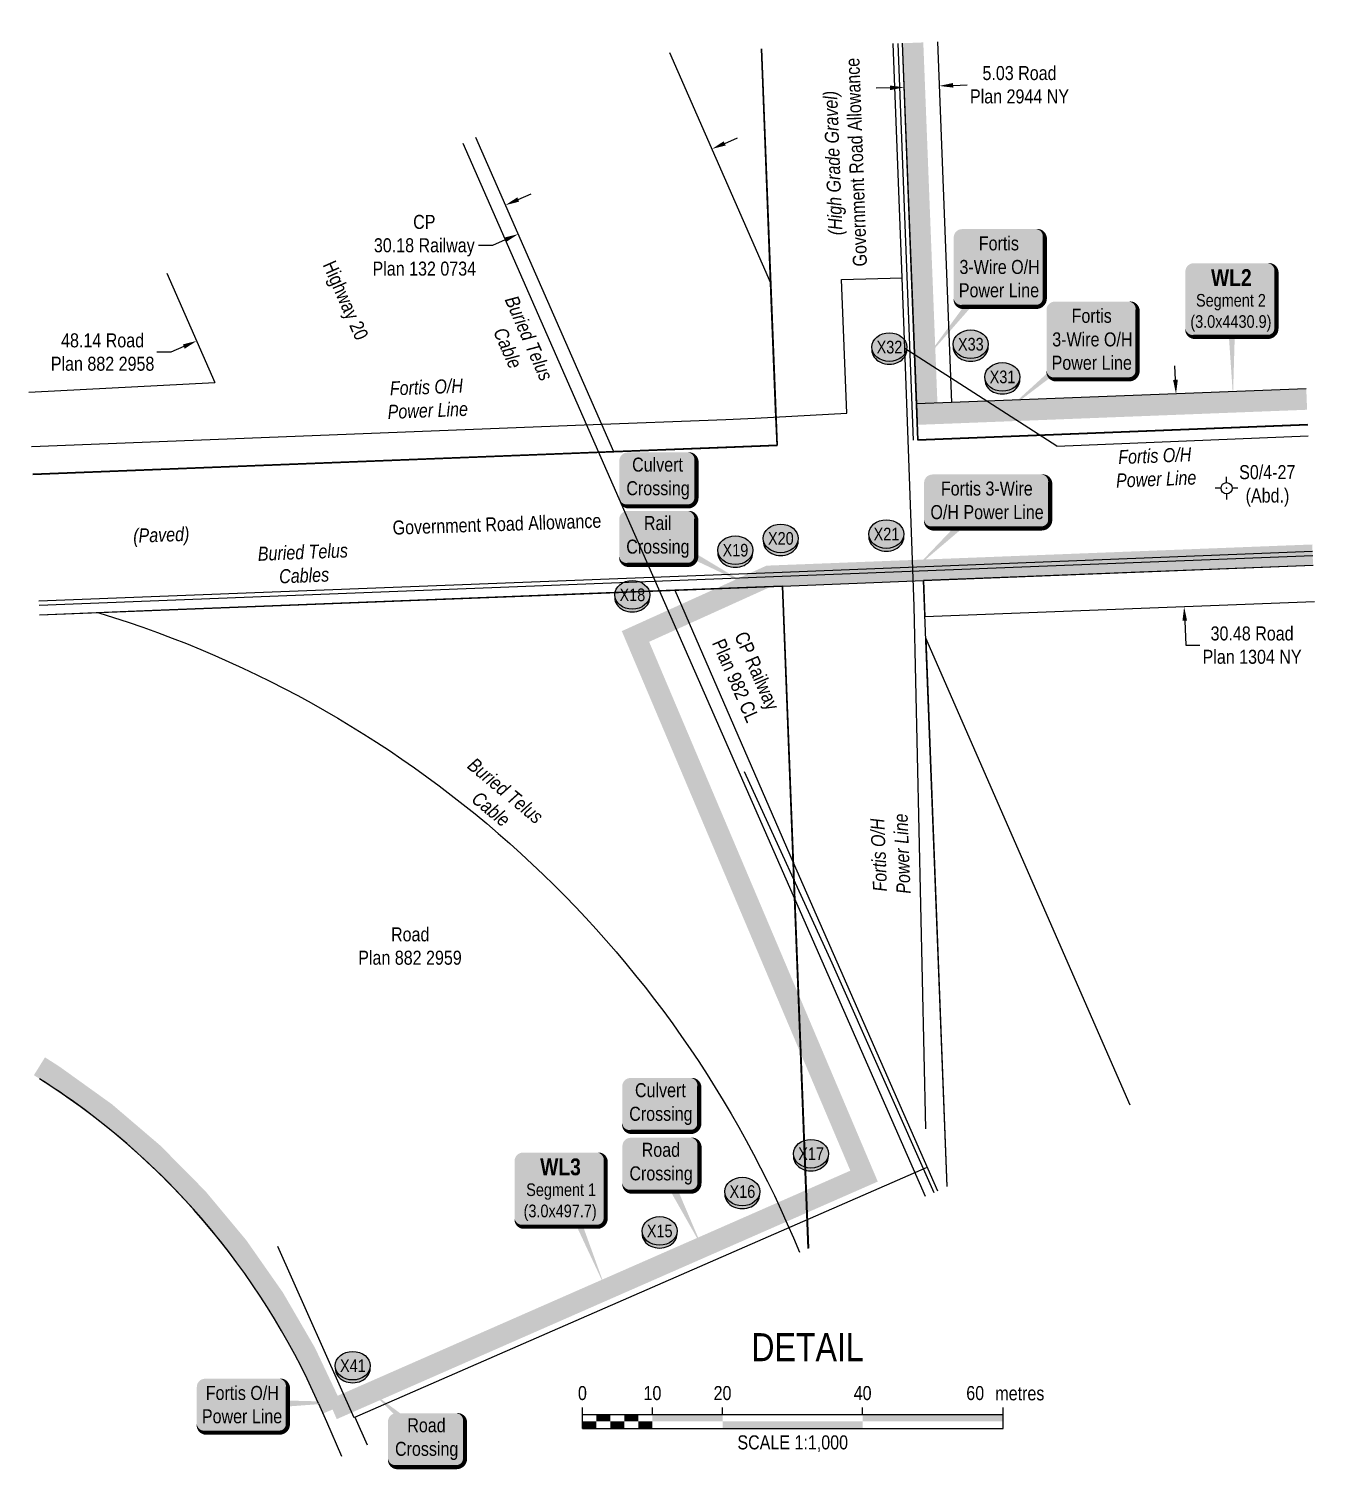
# Model space of a CAD drawing. Extents: x 683901 to 697439, y 5834844 to 5859401.
# Drawn here: x 689697 to 690620, y 5835533 to 5836561 of the extents above; entities that cross this region are included whole.
import ezdxf
from ezdxf.enums import TextEntityAlignment as Align

# ---------------------------------------------------------------- set-up
doc = ezdxf.new("R2010")
doc.units = 0
doc.header["$LTSCALE"] = 5
doc.header["$PDSIZE"] = 0.5
doc.layers.get('Defpoints').update_dxf_attribs({"color": 9})
for name, color, linetype in [('AS-POWER', 104, 'foc-POWER'), ('AS-POWER-T', 104, 'Continuous'), ('AS-TELEPHONE', 224, 'foc-TEL'), ('AS-TELEPHONE-T', 224, 'Continuous'), ('CG-NOTES', 7, 'Continuous'), ('DETAIL-T', 7, 'Continuous'), ('F-WS-S', 190, 'Continuous'), ('L-ROAD-T', 7, 'Continuous'), ('L-SEC', 7, 'Continuous'), ('L-TITLEDB', 4, 'Continuous'), ('L-TITLEDB-T', 4, 'Continuous'), ('P-CROSSINGS', 250, 'Continuous')]:
    doc.layers.add(name, color=color, linetype=linetype)
doc.layers.add('F-WS-T', color=190, linetype='Continuous', lineweight=9)
doc.layers.add('T-TEXT', color=48, linetype='Continuous', lineweight=18)
for name, color, linetype, true_color in [('oil_and_gas_wells_pt', 7, 'Continuous', 0xfc3d16), ('P-PROPOSED-WL3', 92, 'Continuous', 0x00bd00), ('P-PROPOSED-WL4', 7, 'Continuous', 0x5b5bc8)]:
    doc.layers.add(name, color=color, linetype=linetype, true_color=true_color)
doc.styles.add('175L', font='ARIALN.TTF', dxfattribs={"height": 20})
doc.styles.add('80', font='ARIALN.TTF', dxfattribs={"height": 10})
doc.styles.add('80CG', font='ARIALN.TTF', dxfattribs={"height": 10})
doc.styles.add('80L', font='ARIALN.TTF', dxfattribs={"height": 10})
doc.styles.add('80LS', font='ARIALNI.TTF', dxfattribs={"height": 10})
doc.styles.add('BOLD', font='ARIALNB.TTF')
doc.styles.add('Crossing', font='ARIALN.TTF', dxfattribs={"height": 10})
doc.styles.add('foc-LtypeFont', font='ARIALN.TTF', dxfattribs={"height": 7.35})
doc.linetypes.add('foc-POWER', pattern='A,6,-1,["P",foc-LtypeFont,S=0.2,R=0,X=-0.625,Y=-0.75],-1.24,4', length=12.24)
doc.linetypes.add('foc-TEL', pattern='A,2,-1,["T",foc-LtypeFont,S=0.2,R=0,X=-0.425,Y=-0.75],-1.24,8', length=12.24)
doc.linetypes.add('foc-TEL-NOLINE', pattern='A,0,-2,["T",foc-LtypeFont,S=0.2,R=0,X=-0.425,Y=-0.75],-10.24', length=12.24)
doc.dimstyles.new('Compass 5 000', dxfattribs={"dimscale": 5, "dimtxt": 9, "dimasz": 2, "dimexe": 0.2, "dimexo": 0.0625, "dimgap": 0.5, "dimtad": 0, "dimtih": 1, "dimtoh": 1, "dimzin": 0, "dimdsep": 46, "dimtxsty": '80CG', "dimcen": 0.1, "dimse1": 1, "dimse2": 1, "dimclrd": 256, "dimclrt": 256, "dimaunit": 1, "dimadec": 4, "dimazin": 0, "dimtfac": 0.06, "dimtofl": 0, "dimtmove": 0, "dimatfit": 1, "dimfxl": 0.2, "dimtolj": 1, "dimtzin": 0, "dimlwd": -1, "dimarcsym": 0})

# ---------------------------------------------------------------- blocks, each defined once
blk = doc.blocks.new('*U369')
at = {"color": 0}
for p, q in [((-150, 0), (-150, 15)), ((-100, 10), (-100, 15)), ((-50, 10), (-50, 15)), ((50, 10), (50, 15)), ((150.2, 0), (150.2, 15)), ((-150, 10), (150.2, 10)), ((-150, 0), (150.2, 0))]:
    blk.add_line(p, q, dxfattribs=at)
for points in [[(-150, 5), (-140, 5), (-150, 0), (-140, 0)], [(-140, 10), (-130, 10), (-140, 5), (-130, 5)], [(-130, 5), (-120, 5), (-130, 0), (-120, 0)], [(-120, 10), (-110, 10), (-120, 5), (-110, 5)], [(-110, 5), (-100, 5), (-110, 0), (-100, 0)], [(-100, 10), (-50, 10), (-100, 5), (-50, 5)], [(-50, 5), (50, 5), (-50, 0), (50, 0)], [(50, 10), (150.2, 10), (50, 5), (150.2, 5)]]:
    blk.add_solid(points, dxfattribs=at)
at = {"color": 0, "style": '80'}
blk.add_text('metres', height=10, dxfattribs=at).set_placement((162.2, 20), align=Align.CENTER)
at = {"color": 0, "char_height": 10, "style": '80'}
for s, insert, attachment_point in [('0', (-150, 30.2), 2), ('10', (-100, 30.2), 2), ('20', (-50, 30.2), 2), ('40', (50, 30.2), 2), ('60', (136.7, 30.2), 3), ('SCALE 1:1,000', (0.1, -5), 2)]:
    blk.add_mtext(s, dxfattribs=dict(at, insert=insert, attachment_point=attachment_point))
blk = doc.blocks.new('*U1374')
h = blk.add_hatch(color=59)
edge = h.paths.add_edge_path()
edge.add_line((-21.5, -20), (21.5, -20))
edge.add_arc((21.5, -14), 6, 270, 360)
edge.add_line((27.5, -14), (27.5, 12.5))
edge.add_arc((21.5, 12.5), 6, 0, 90)
edge.add_line((21.5, 18.5), (-21.5, 18.5))
edge.add_arc((-21.5, 12.5), 6, 90, 180)
edge.add_line((-27.5, 12.5), (-27.5, -14))
edge.add_arc((-21.5, -14), 6, 180, 270)
at = {"color": 1, "flags": 128}
blk.add_lwpolyline([(-21.5, -20, 3, 3, 0), (21.5, -20, 3, 3, 0.414214), (27.5, -14, 3, 3, 0), (27.5, 12.5, 3, 0, 0.414214), (21.5, 18.5, 0, 0, 0), (-21.5, 18.5, 0, 0, 0.414214), (-27.5, 12.5, 0, 0, 0), (-27.5, -14, 0, 3, 0.414214)], format="xyseb", close=True, dxfattribs=at)
blk.add_lwpolyline([(66.5, -35.5, 0, 7.5, 0), (0, 0, 0, 0, 0)], format="xyseb", dxfattribs=at)
at = {"color": 1, "style": '80'}
blk.add_attdef('ENTER_TEXT_001', (-36, -5), '', height=10, dxfattribs=at)
blk = doc.blocks.new('*U917')
h = blk.add_hatch(color=254)
edge = h.paths.add_edge_path()
edge.add_line((-21.5, -20), (21.5, -20))
edge.add_arc((21.5, -14), 6, 270, 360)
edge.add_line((27.5, -14), (27.5, 12.5))
edge.add_arc((21.5, 12.5), 6, 0, 90)
edge.add_line((21.5, 18.5), (-21.5, 18.5))
edge.add_arc((-21.5, 12.5), 6, 90, 180)
edge.add_line((-27.5, 12.5), (-27.5, -14))
edge.add_arc((-21.5, -14), 6, 180, 270)
at = {"color": 160, "flags": 128}
blk.add_lwpolyline([(-21.5, -20, 3, 3, 0), (21.5, -20, 3, 3, 0.414214), (27.5, -14, 3, 3, 0), (27.5, 12.5, 3, 0, 0.414214), (21.5, 18.5, 0, 0, 0), (-21.5, 18.5, 0, 0, 0.414214), (-27.5, 12.5, 0, 0, 0), (-27.5, -14, 0, 3, 0.414214)], format="xyseb", close=True, dxfattribs=at)
at = {"color": 160, "style": '80'}
blk.add_attdef('ENTER_TEXT_001', (-26.8, -4.9), '', height=10, dxfattribs=at)
blk = doc.blocks.new('*U1373')
h = blk.add_hatch(color=254)
edge = h.paths.add_edge_path()
edge.add_line((-26.5, -34.1), (26.5, -34.1))
edge.add_arc((26.5, -28.1), 6, 270, 360)
edge.add_line((32.5, -28.1), (32.5, 12.5))
edge.add_arc((26.5, 12.5), 6, 0, 90)
edge.add_line((26.5, 18.5), (-26.5, 18.5))
edge.add_arc((-26.5, 12.5), 6, 90, 180)
edge.add_line((-32.5, 12.5), (-32.5, -28.1))
edge.add_arc((-26.5, -28.1), 6, 180, 270)
at = {"layer": 'P-PROPOSED-WL4', "flags": 128}
blk.add_lwpolyline([(-26.5, -34.1, 3, 3, 0), (26.5, -34.1, 3, 3, 0.414214), (32.5, -28.1, 3, 3, 0), (32.5, 12.5, 3, 0, 0.414214), (26.5, 18.5, 0, 0, 0), (-26.5, 18.5, 0, 0, 0.414214), (-32.5, 12.5, 0, 0, 0), (-32.5, -28.1, 0, 3, 0.414214)], format="xyseb", close=True, dxfattribs=at)
blk.add_lwpolyline([(1.5, -76.5, 0, 7.5, 0), (0, 0, 0, 0, 0)], format="xyseb", dxfattribs=at)
at = {"layer": 'P-PROPOSED-WL4'}
for tag, p, height, style in [('TEMP_AREA_W1_001', (-9.2, 2.2), 12, 'BOLD'), ('ENTER_TEXT_001', (-30.7, -12.5), 9, '80')]:
    blk.add_attdef(tag, p, '', height=height, dxfattribs=dict(at, style=style))
blk = doc.blocks.new('*D1375')
at = {"layer": 'Defpoints', "color": 0, "transparency": 16777216}
for p in [(690194.1, 5836452.7), (690045.9, 5836414.5), (690055.8, 5836392)]:
    blk.add_point(p, dxfattribs=at)
at = {"layer": 'L-TITLEDB-T', "transparency": 16777216}
for p, q in [((690193.3, 5836479.3), (690202.5, 5836483.3)), ((690027.6, 5836406.5), (690017.6, 5836406.5)), ((690036.7, 5836410.5), (690027.6, 5836406.5))]:
    blk.add_line(p, q, dxfattribs=at)
for points in [[(690192.6, 5836480.8), (690194, 5836477.8), (690184.2, 5836475.3)], [(690036.1, 5836412.1), (690037.4, 5836409), (690045.9, 5836414.5)]]:
    blk.add_solid(points, dxfattribs=at)
at = {"layer": 'L-TITLEDB-T', "transparency": 16777216, "insert": (689978.9, 5836406.5), "char_height": 10, "attachment_point": 5, "style": '80CG'}
blk.add_mtext('\\A1;CP\\P30.18 Railway\\PPlan 132 0734', dxfattribs=at)
blk = doc.blocks.new('*D1376')
at = {"layer": 'Defpoints', "color": 0, "transparency": 16777216}
for p in [(690321.2, 5836521.8), (690346.3, 5836522.8), (690346.4, 5836520.3)]:
    blk.add_point(p, dxfattribs=at)
at = {"layer": 'L-TITLEDB-T', "transparency": 16777216}
for p, q in [((690311.3, 5836519), (690301.3, 5836518.6)), ((690356.4, 5836520.7), (690366.4, 5836521.1))]:
    blk.add_line(p, q, dxfattribs=at)
for points in [[(690311.2, 5836520.6), (690311.3, 5836517.3), (690321.3, 5836519.3)], [(690356.3, 5836522.4), (690356.4, 5836519.1), (690346.4, 5836520.3)]]:
    blk.add_solid(points, dxfattribs=at)
at = {"layer": 'L-TITLEDB-T', "transparency": 16777216, "insert": (690403.7, 5836521.1), "char_height": 10, "attachment_point": 5, "style": '80CG'}
blk.add_mtext('\\A1;5.03 Road\\PPlan 2944 NY', dxfattribs=at)
blk = doc.blocks.new('*D1377')
at = {"layer": 'Defpoints', "color": 0, "transparency": 16777216}
for p in [(690501.6, 5836300), (690507.4, 5836148), (690521.2, 5836148.5)]:
    blk.add_point(p, dxfattribs=at)
at = {"layer": 'L-TITLEDB-T', "transparency": 16777216}
for p, q in [((690515, 5836310.5), (690514.6, 5836320.5)), ((690521.6, 5836138.5), (690522.3, 5836121.1)), ((690522.3, 5836121.1), (690532.3, 5836121.1))]:
    blk.add_line(p, q, dxfattribs=at)
for points in [[(690516.7, 5836310.6), (690513.3, 5836310.5), (690515.4, 5836300.5)], [(690523.3, 5836138.6), (690520, 5836138.5), (690521.2, 5836148.5)]]:
    blk.add_solid(points, dxfattribs=at)
at = {"layer": 'L-TITLEDB-T', "transparency": 16777216, "insert": (690569.7, 5836121.1), "char_height": 10, "attachment_point": 5, "style": '80CG'}
blk.add_mtext('\\A1;30.48 Road\\PPlan 1304 NY', dxfattribs=at)
blk = doc.blocks.new('*D1378')
at = {"layer": 'Defpoints', "color": 0, "transparency": 16777216}
for p in [(690033.6, 5836442.5), (689813.2, 5836345.6), (689816.4, 5836338.3)]:
    blk.add_point(p, dxfattribs=at)
at = {"layer": 'L-TITLEDB-T', "transparency": 16777216}
for p, q in [((690046, 5836439.2), (690055.1, 5836443.3)), ((689807.2, 5836334.3), (689798.1, 5836330.3)), ((689798.1, 5836330.3), (689788.1, 5836330.3))]:
    blk.add_line(p, q, dxfattribs=at)
for points in [[(690045.3, 5836440.8), (690046.6, 5836437.7), (690036.8, 5836435.2)], [(689806.6, 5836335.8), (689807.9, 5836332.7), (689816.4, 5836338.3)]]:
    blk.add_solid(points, dxfattribs=at)
at = {"layer": 'L-TITLEDB-T', "transparency": 16777216, "insert": (689749.3, 5836330.3), "char_height": 10, "attachment_point": 5, "style": '80CG'}
blk.add_mtext('\\A1;48.14 Road^JPlan 882 2958', dxfattribs=at)
blk = doc.blocks.new('*U1372')
h = blk.add_hatch(color=255)
edge = h.paths.add_edge_path()
edge.add_line((-26.5, -28.5), (26.5, -28.5))
edge.add_arc((26.5, -22.5), 6, 270, 360)
edge.add_line((32.5, -22.5), (32.5, 21))
edge.add_arc((26.5, 21), 6, 0, 90)
edge.add_line((26.5, 27), (-26.5, 27))
edge.add_arc((-26.5, 21), 6, 90, 180)
edge.add_line((-32.5, 21), (-32.5, -22.5))
edge.add_arc((-26.5, -22.5), 6, 180, 270)
at = {"color": 104, "flags": 128}
blk.add_lwpolyline([(-26.5, -28.5, 3, 3, 0), (26.5, -28.5, 3, 3, 0.414214), (32.5, -22.5, 3, 3, 0), (32.5, 21, 3, 0, 0.414214), (26.5, 27, 0, 0, 0), (-26.5, 27, 0, 0, 0.414214), (-32.5, 21, 0, 0, 0), (-32.5, -22.5, 0, 3, 0.414214)], format="xyseb", close=True, dxfattribs=at)
blk.add_lwpolyline([(-62.6, -52.1, 0, 7.5, 0), (0, 0, 0, 0, 0)], format="xyseb", dxfattribs=at)
at = {"color": 104, "style": '80'}
blk.add_attdef('ENTER_TEXT_001', (-26.8, -4.9), '', height=10, dxfattribs=at)
blk = doc.blocks.new('*U1368')
h = blk.add_hatch(color=255)
edge = h.paths.add_edge_path()
edge.add_line((-39, -20), (39, -20))
edge.add_arc((39, -14), 6, 270, 360)
edge.add_line((45, -14), (45, 12.5))
edge.add_arc((39, 12.5), 6, 0, 90)
edge.add_line((39, 18.5), (-39, 18.5))
edge.add_arc((-39, 12.5), 6, 90, 180)
edge.add_line((-45, 12.5), (-45, -14))
edge.add_arc((-39, -14), 6, 180, 270)
at = {"color": 104, "flags": 128}
blk.add_lwpolyline([(-39, -20, 3, 3, 0), (39, -20, 3, 3, 0.414214), (45, -14, 3, 3, 0), (45, 12.5, 3, 0, 0.414214), (39, 18.5, 0, 0, 0), (-39, 18.5, 0, 0, 0.414214), (-45, 12.5, 0, 0, 0), (-45, -14, 0, 3, 0.414214)], format="xyseb", close=True, dxfattribs=at)
blk.add_lwpolyline([(-52.2, -49.2, 0, 7.5, 0), (0, 0, 0, 0, 0)], format="xyseb", dxfattribs=at)
at = {"color": 104, "style": '80'}
blk.add_attdef('ENTER_TEXT_001', (-26.8, -4.9), '', height=10, dxfattribs=at)
blk = doc.blocks.new('*U1369')
h = blk.add_hatch(color=255)
edge = h.paths.add_edge_path()
edge.add_line((-26.5, -28.5), (26.5, -28.5))
edge.add_arc((26.5, -22.5), 6, 270, 360)
edge.add_line((32.5, -22.5), (32.5, 21))
edge.add_arc((26.5, 21), 6, 0, 90)
edge.add_line((26.5, 27), (-26.5, 27))
edge.add_arc((-26.5, 21), 6, 90, 180)
edge.add_line((-32.5, 21), (-32.5, -22.5))
edge.add_arc((-26.5, -22.5), 6, 180, 270)
at = {"color": 104, "flags": 128}
blk.add_lwpolyline([(-26.5, -28.5, 3, 3, 0), (26.5, -28.5, 3, 3, 0.414214), (32.5, -22.5, 3, 3, 0), (32.5, 21, 3, 0, 0.414214), (26.5, 27, 0, 0, 0), (-26.5, 27, 0, 0, 0.414214), (-32.5, 21, 0, 0, 0), (-32.5, -22.5, 0, 3, 0.414214)], format="xyseb", close=True, dxfattribs=at)
blk.add_lwpolyline([(-53.5, -66.7, 0, 7.5, 0), (0, 0, 0, 0, 0)], format="xyseb", dxfattribs=at)
at = {"color": 104, "style": '80'}
blk.add_attdef('ENTER_TEXT_001', (-26.8, -4.9), '', height=10, dxfattribs=at)
blk = doc.blocks.new('xing2')
h = blk.add_hatch(color=50)
h.dxf.hatch_style = 1
edge = h.paths.add_edge_path()
edge.add_ellipse((0, 0), major_axis=(-12.5, 0), ratio=0.816297, start_angle=0, end_angle=360)
h = blk.add_hatch(color=250)
h.dxf.hatch_style = 1
edge = h.paths.add_edge_path()
edge.add_ellipse((0, -2), major_axis=(-12.5, 0), ratio=0.816297, start_angle=0, end_angle=180)
edge.add_line((12.5, -2), (12.5, 0))
edge.add_ellipse((0, 0), major_axis=(-12.5, 0), ratio=0.816297, start_angle=0, end_angle=180, ccw=False)
edge.add_line((-12.5, 0), (-12.5, -2))
at = {"color": 250}
blk.add_ellipse((0, 0), major_axis=(-12.5, 0), ratio=0.816297, dxfattribs=at)
blk.add_ellipse((0, -2), major_axis=(-12.5, 0), ratio=0.816297, start_param=0, end_param=3.141593, dxfattribs=at)
at = {"color": 250, "style": 'Crossing'}
blk.add_attdef('CROSSING', text='', height=9, dxfattribs=at).set_placement((0.1, 0), align=Align.MIDDLE_CENTER)
at = {"color": 250, "style": 'Crossing', "flags": 1}
for tag, p in [('OWNER', (0.1, -12.5)), ('DESCRIPTION', (0.1, -25.8)), ('LOCATION', (0.1, -39.3)), ('DWG_REF', (0.1, -52.8))]:
    blk.add_attdef(tag, text='', height=9, dxfattribs=at).set_placement(p, align=Align.MIDDLE_CENTER)
blk = doc.blocks.new('GABD')
for p, q in [((-0.81, 0), (-1.62, 0)), ((0, 0.81), (0, 1.62)), ((1.62, 0), (0.81, 0)), ((0, -0.81), (0, -1.62))]:
    blk.add_line(p, q)
blk.add_circle((0, 0), 0.8)
blk = doc.blocks.new('*U1370')
h = blk.add_hatch(color=59)
edge = h.paths.add_edge_path()
edge.add_line((-21.5, -20), (21.5, -20))
edge.add_arc((21.5, -14), 6, 270, 360)
edge.add_line((27.5, -14), (27.5, 12.5))
edge.add_arc((21.5, 12.5), 6, 0, 90)
edge.add_line((21.5, 18.5), (-21.5, 18.5))
edge.add_arc((-21.5, 12.5), 6, 90, 180)
edge.add_line((-27.5, 12.5), (-27.5, -14))
edge.add_arc((-21.5, -14), 6, 180, 270)
at = {"color": 1, "flags": 128}
blk.add_lwpolyline([(-21.5, -20, 3, 3, 0), (21.5, -20, 3, 3, 0.414214), (27.5, -14, 3, 3, 0), (27.5, 12.5, 3, 0, 0.414214), (21.5, 18.5, 0, 0, 0), (-21.5, 18.5, 0, 0, 0.414214), (-27.5, 12.5, 0, 0, 0), (-27.5, -14, 0, 3, 0.414214)], format="xyseb", close=True, dxfattribs=at)
blk.add_lwpolyline([(29.5, -59.7, 0, 7.5, 0), (0, 0, 0, 0, 0)], format="xyseb", dxfattribs=at)
at = {"color": 1, "style": '80'}
blk.add_attdef('ENTER_TEXT_001', (-36, -5), '', height=10, dxfattribs=at)
blk = doc.blocks.new('*U1371')
h = blk.add_hatch(color=59)
edge = h.paths.add_edge_path()
edge.add_line((-21.5, -20), (21.5, -20))
edge.add_arc((21.5, -14), 6, 270, 360)
edge.add_line((27.5, -14), (27.5, 12.5))
edge.add_arc((21.5, 12.5), 6, 0, 90)
edge.add_line((21.5, 18.5), (-21.5, 18.5))
edge.add_arc((-21.5, 12.5), 6, 90, 180)
edge.add_line((-27.5, 12.5), (-27.5, -14))
edge.add_arc((-21.5, -14), 6, 180, 270)
at = {"color": 1, "flags": 128}
blk.add_lwpolyline([(-38.3, 32.8, 0, 7.5, 0), (0, 0, 0, 0, 0)], format="xyseb", dxfattribs=at)
blk.add_lwpolyline([(-21.5, -20, 3, 3, 0), (21.5, -20, 3, 3, 0.414214), (27.5, -14, 3, 3, 0), (27.5, 12.5, 3, 0, 0.414214), (21.5, 18.5, 0, 0, 0), (-21.5, 18.5, 0, 0, 0.414214), (-27.5, 12.5, 0, 0, 0), (-27.5, -14, 0, 3, 0.414214)], format="xyseb", close=True, dxfattribs=at)
at = {"color": 1, "style": '80'}
blk.add_attdef('ENTER_TEXT_001', (-36, -5), '', height=10, dxfattribs=at)
blk = doc.blocks.new('*U1366')
h = blk.add_hatch(color=255)
edge = h.paths.add_edge_path()
edge.add_line((-26.5, -20), (26.5, -20))
edge.add_arc((26.5, -14), 6, 270, 360)
edge.add_line((32.5, -14), (32.5, 12.5))
edge.add_arc((26.5, 12.5), 6, 0, 90)
edge.add_line((26.5, 18.5), (-26.5, 18.5))
edge.add_arc((-26.5, 12.5), 6, 90, 180)
edge.add_line((-32.5, 12.5), (-32.5, -14))
edge.add_arc((-26.5, -14), 6, 180, 270)
at = {"color": 104, "flags": 128}
blk.add_lwpolyline([(-26.5, -20, 3, 3, 0), (26.5, -20, 3, 3, 0.414214), (32.5, -14, 3, 3, 0), (32.5, 12.5, 3, 0, 0.414214), (26.5, 18.5, 0, 0, 0), (-26.5, 18.5, 0, 0, 0.414214), (-32.5, 12.5, 0, 0, 0), (-32.5, -14, 0, 3, 0.414214)], format="xyseb", close=True, dxfattribs=at)
blk.add_lwpolyline([(74.6, 1.8, 0, 7.5, 0), (0, 0, 0, 0, 0)], format="xyseb", dxfattribs=at)
at = {"color": 104, "style": '80'}
blk.add_attdef('ENTER_TEXT_001', (-26.8, -4.9), '', height=10, dxfattribs=at)
blk = doc.blocks.new('*U1367')
h = blk.add_hatch(color=254)
edge = h.paths.add_edge_path()
edge.add_line((-26.5, -34.4), (26.5, -34.4))
edge.add_arc((26.5, -28.4), 6, 270, 360)
edge.add_line((32.5, -28.4), (32.5, 12.5))
edge.add_arc((26.5, 12.5), 6, 0, 90)
edge.add_line((26.5, 18.5), (-26.5, 18.5))
edge.add_arc((-26.5, 12.5), 6, 90, 180)
edge.add_line((-32.5, 12.5), (-32.5, -28.4))
edge.add_arc((-26.5, -28.4), 6, 180, 270)
at = {"layer": 'P-PROPOSED-WL3', "flags": 128}
blk.add_lwpolyline([(-26.5, -34.4, 3, 3, 0), (26.5, -34.4, 3, 3, 0.414214), (32.5, -28.4, 3, 3, 0), (32.5, 12.5, 3, 0, 0.414214), (26.5, 18.5, 0, 0, 0), (-26.5, 18.5, 0, 0, 0.414214), (-32.5, 12.5, 0, 0, 0), (-32.5, -28.4, 0, 3, 0.414214)], format="xyseb", close=True, dxfattribs=at)
blk.add_lwpolyline([(31.9, -77.1, 0, 7.5, 0), (0, 0, 0, 0, 0)], format="xyseb", dxfattribs=at)
at = {"layer": 'P-PROPOSED-WL3'}
for tag, p, height, style in [('TEMP_AREA_W1_001', (-9.2, 2.2), 12, 'BOLD'), ('ENTER_TEXT_001', (-30.7, -12.5), 9, '80')]:
    blk.add_attdef(tag, p, '', height=height, dxfattribs=dict(at, style=style))

msp = doc.modelspace()

# ---------------------------------------------------------------- linework, layer by layer
at = {"layer": 'AS-POWER', "flags": 128}
for points in [[(690336.775, 5835775.923), (690328.459, 5836148.927), (690324.464, 5836260.92), (690321.895, 5836332.909), (690319.942, 5836383.282), (690313.456, 5836550.509)], [(689698.482, 5836263.046), (690093.013, 5836278.404), (690194.12, 5836282.304), (690214.971, 5836283.105), (690280.365, 5836286.844), (690276.729, 5836382.137), (690319.942, 5836383.282)], [(690430.428, 5836263.131), (690321.895, 5836332.909)], [(690430.428, 5836263.131), (690609.664, 5836270.622)], [(690207.122, 5836030.993), (690269.696, 5835894.316), (690342.503, 5835730.455)], [(689929.318, 5835570.169), (690337.393, 5835748.215)], [(689874.215, 5835692.219), (689928.563, 5835569.833)], [(689929.318, 5835570.169), (689938.086, 5835550.423)]]:
    msp.add_lwpolyline(points, dxfattribs=at)
at = {"layer": 'AS-TELEPHONE', "flags": 128}
for points in [[(690328.146, 5836267.432), (690317.074, 5836550.651)], [(690006.428, 5836479.505), (690104.968, 5836255.172), (690336.487, 5835727.777)], [(689703.823, 5836152.757), (690234.261, 5836173.326), (690612.832, 5836188.144)], [(689703.939, 5836149.759), (690234.377, 5836170.329), (690612.949, 5836185.147)]]:
    msp.add_lwpolyline(points, dxfattribs=at)
at = {"layer": 'AS-TELEPHONE', "linetype": 'foc-TEL-NOLINE', "flags": 128}
for points in [[(690351.97, 5835734.669), (690335.169, 5836167.229)], [(690253.036, 5835690.628), (690234.649, 5836163.334)]]:
    msp.add_lwpolyline(points, dxfattribs=at)
at = {"layer": 'AS-TELEPHONE', "flags": 128}
msp.add_lwpolyline([(689746.519, 5836144.305, -0.22494215), (690246.648, 5835687.784)], format="xyb", dxfattribs=at)
at = {"layer": 'L-SEC', "flags": 128}
for points in [[(690331.208, 5836267.765), (690320.117, 5836550.77)], [(690219.622, 5836546.833), (690230.713, 5836263.823)], [(690609.355, 5836278.652), (690331.208, 5836267.765)], [(690230.713, 5836263.823), (689699.426, 5836243.221)], [(690335.15, 5836167.26), (690613.223, 5836178.144)], [(690351.969, 5835734.669), (690335.15, 5836167.26)], [(689704.211, 5836142.759), (690234.651, 5836163.327)], [(690234.651, 5836163.327), (690253.029, 5835690.624)]]:
    msp.add_lwpolyline(points, dxfattribs=at)
at = {"layer": 'L-TITLEDB', "flags": 128}
for points in [[(690320.029, 5836550.766), (690330.109, 5836293.379)], [(690345.145, 5836551.75), (690355.229, 5836294.349)], [(690153.858, 5836544.256), (690226.094, 5836379.784)], [(690153.858, 5836544.256), (690226.094, 5836379.784)], [(690226.094, 5836379.784), (690219.541, 5836546.83)], [(690114.124, 5836259.194), (690015.594, 5836483.531)], [(689795.117, 5836386.699), (689829.449, 5836308.609)], [(689795.117, 5836386.699), (689829.449, 5836308.609)], [(690229.164, 5836301.409), (690226.094, 5836379.784)], [(689696.64, 5836301.736), (689829.449, 5836308.609)], [(689696.64, 5836301.736), (689829.449, 5836308.609)], [(690229.634, 5836289.424), (690229.164, 5836301.409)], [(690608.374, 5836304.135), (690355.229, 5836294.349)], [(690355.229, 5836294.349), (690330.109, 5836293.379)], [(690330.109, 5836293.379), (690331.144, 5836267.549)], [(690230.644, 5836263.674), (690229.634, 5836289.424)], [(690331.144, 5836267.549), (690609.364, 5836278.399)], [(690114.124, 5836259.194), (690194.889, 5836262.304)], [(690194.889, 5836262.304), (690230.644, 5836263.674)], [(689699.434, 5836243.051), (690114.124, 5836259.194)], [(690613.231, 5836177.945), (690335.169, 5836167.229)], [(690234.649, 5836163.334), (690335.169, 5836167.229)], [(690335.169, 5836167.229), (690336.194, 5836141.394)], [(690335.169, 5836167.229), (690336.194, 5836141.394)], [(690335.169, 5836167.229), (690336.194, 5836141.394)], [(690157.629, 5836160.319), (689785.004, 5836145.804)], [(690234.649, 5836163.334), (690157.629, 5836160.319)], [(690157.629, 5836160.319), (690242.279, 5835965.934)], [(690242.279, 5835965.934), (690234.649, 5836163.334)], [(690614.226, 5836152.095), (690336.194, 5836141.394)], [(689785.004, 5836145.804), (689704.215, 5836142.657)], [(690482.676, 5835792.855), (690336.784, 5836126.189)], [(690336.784, 5836126.189), (690351.906, 5835734.64)], [(690242.279, 5835965.934), (690345.158, 5835731.637)], [(690252.915, 5835690.574), (690242.279, 5835965.934)], [(689903.419, 5835579.834), (689909.084, 5835566.929)], [(689909.084, 5835566.929), (689919.89, 5835542.323)]]:
    msp.add_lwpolyline(points, dxfattribs=at)
for points in [[(689841.824, 5835684.836, 0.08987065), (689704.215, 5835811.699, 0.08987065)], [(689903.417, 5835579.836, 0.14882915), (689704.215, 5835811.699, 0.14882915)]]:
    msp.add_lwpolyline(points, format="xyb", dxfattribs=at)
at = {"layer": 'oil_and_gas_wells_pt'}
msp.add_point((690551.523, 5836233.184), dxfattribs=at)
at = {"layer": 'P-PROPOSED-WL3', "const_width": 15, "flags": 128}
msp.add_lwpolyline([(689704.215, 5835820.557, -0.00588976), (689714.785, 5835813.806, -0.14888679), (689913.415, 5835575.587), (690292.769, 5835742.161), (690221.2, 5835911.138), (690129.622, 5836127.355), (690164.913, 5836143.324)], format="xyb", dxfattribs=at)
at = {"layer": 'P-PROPOSED-WL4', "const_width": 15, "flags": 128}
for points in [[(690608.661, 5836296.66), (690337.92, 5836286.174), (690327.543, 5836551.061)], [(690165.01, 5836143.368), (690224.867, 5836170.453), (690334.878, 5836174.723), (690612.94, 5836185.509)]]:
    msp.add_lwpolyline(points, dxfattribs=at)

# ---------------------------------------------------------------- block references
at = {"layer": 'AS-POWER-T'}
ref = msp.add_blockref('*U1369', (690389.231, 5836391.105), dxfattribs=dict(at, xscale=0.9996990100000002, yscale=0.9996990100000002, zscale=0.9996990100000002))
ref.add_attrib('ENTER_TEXT_001', 'Fortis', (690374.655, 5836402.938), dxfattribs={"layer": '0', "color": 104, "height": 9.997, "style": '80'})
ref.add_attrib('ENTER_TEXT_002', '3-Wire O/H', (690360.849, 5836386.099), dxfattribs={"layer": '0', "color": 104, "height": 9.997, "style": '80'})
ref.add_attrib('ENTER_TEXT_003', 'Power Line', (690360.396, 5836369.438), dxfattribs={"layer": '0', "color": 104, "height": 9.997, "style": '80'})
ref = msp.add_blockref('*U1372', (690455.463, 5836339.392), dxfattribs=dict(at, xscale=0.9996990100000002, yscale=0.9996990100000002, zscale=0.9996990100000002))
ref.add_attrib('ENTER_TEXT_001', 'Fortis', (690440.887, 5836351.225), dxfattribs={"layer": '0', "color": 104, "height": 9.997, "style": '80'})
ref.add_attrib('ENTER_TEXT_002', '3-Wire O/H', (690427.082, 5836334.386), dxfattribs={"layer": '0', "color": 104, "height": 9.997, "style": '80'})
ref.add_attrib('ENTER_TEXT_003', 'Power Line', (690426.628, 5836317.725), dxfattribs={"layer": '0', "color": 104, "height": 9.997, "style": '80'})
ref = msp.add_blockref('*U1368', (690380.588, 5836224.47), dxfattribs=dict(at, xscale=0.9996990100000002, yscale=0.9996990100000002, zscale=0.9996990100000002))
ref.add_attrib('ENTER_TEXT_001', 'Fortis 3-Wire', (690347.59, 5836227.956), dxfattribs={"layer": '0', "color": 104, "height": 9.99699, "style": '80'})
ref.add_attrib('ENTER_TEXT_002', 'O/H Power Line', (690340.129, 5836211.117), dxfattribs={"layer": '0', "color": 104, "height": 9.99699, "style": '80'})
ref = msp.add_blockref('*U1366', (689849.031, 5835579.079), dxfattribs=dict(at, xscale=0.99969901, yscale=0.99969901, zscale=0.99969901))
ref.add_attrib('ENTER_TEXT_001', 'Fortis O/H', (689822.937, 5835582.405), dxfattribs={"layer": '0', "color": 104, "height": 9.997, "style": '80'})
ref.add_attrib('ENTER_TEXT_002', 'Power Line', (689820.195, 5835565.743), dxfattribs={"layer": '0', "color": 104, "height": 9.997, "style": '80'})
at = {"layer": 'CG-NOTES'}
ref = msp.add_blockref('*U1373', (690554.563, 5836375.265), dxfattribs=dict(at, xscale=0.99969901, yscale=0.99969901, zscale=0.99969901))
ref.add_attrib('TEMP_AREA_W1_001', 'WL2', (690540.381, 5836377.509), dxfattribs={"layer": 'P-PROPOSED-WL4', "height": 11.9964, "style": 'BOLD'})
ref.add_attrib('ENTER_TEXT_001', 'Segment 2', (690529.676, 5836362.792), dxfattribs={"layer": 'P-PROPOSED-WL4', "height": 8.9973, "style": '80'})
ref.add_attrib('ENTER_TEXT_002', '(3.0x4430.9)', (690525.628, 5836347.644), dxfattribs={"layer": 'P-PROPOSED-WL4', "height": 8.99729, "style": '80'})
ref = msp.add_blockref('*U917', (690145.601, 5836240.204), dxfattribs=dict(at, xscale=1.000131017163248, yscale=1.000131017163248, zscale=1.000131017163248))
ref.add_attrib('ENTER_TEXT_001', 'Culvert', (690127.218, 5836245.008), dxfattribs={"layer": '0', "color": 160, "height": 10.0013, "style": '80'})
ref.add_attrib('ENTER_TEXT_002', 'Crossing', (690123.122, 5836228.162), dxfattribs={"layer": '0', "color": 160, "height": 10.0013, "style": '80'})
ref = msp.add_blockref('*U1374', (690145.502, 5836198.431), dxfattribs=dict(at, xscale=0.999081924950458, yscale=0.999081924950458, zscale=0.999081924950458))
ref.add_attrib('ENTER_TEXT_001', 'Rail', (690135.623, 5836203.318), dxfattribs={"layer": '0', "color": 1, "height": 9.9908, "style": '80'})
ref.add_attrib('ENTER_TEXT_002', 'Crossing', (690123.046, 5836186.489), dxfattribs={"layer": '0', "color": 1, "height": 9.9908, "style": '80'})
ref = msp.add_blockref('*U917', (690147.642, 5835793.713), dxfattribs=dict(at, xscale=1.000131017163248, yscale=1.000131017163248, zscale=1.000131017163248))
ref.add_attrib('ENTER_TEXT_001', 'Culvert', (690129.259, 5835798.517), dxfattribs={"layer": '0', "color": 160, "height": 10.0013, "style": '80'})
ref.add_attrib('ENTER_TEXT_002', 'Crossing', (690125.163, 5835781.671), dxfattribs={"layer": '0', "color": 160, "height": 10.0013, "style": '80'})
ref = msp.add_blockref('*U1370', (690147.773, 5835751.074), dxfattribs=dict(at, xscale=0.999081924950458, yscale=0.999081924950458, zscale=0.999081924950458))
ref.add_attrib('ENTER_TEXT_001', 'Road', (690134.074, 5835755.962), dxfattribs={"layer": '0', "color": 1, "height": 9.9908, "style": '80'})
ref.add_attrib('ENTER_TEXT_002', 'Crossing', (690125.317, 5835739.133), dxfattribs={"layer": '0', "color": 1, "height": 9.9908, "style": '80'})
ref = msp.add_blockref('*U1367', (690075.851, 5835740.445), dxfattribs=at)
ref.add_attrib('TEMP_AREA_W1_001', 'WL3', (690061.612, 5835742.792), dxfattribs={"layer": 'P-PROPOSED-WL3', "height": 12, "style": 'BOLD'})
ref.add_attrib('ENTER_TEXT_001', 'Segment 1', (690051.638, 5835727.969), dxfattribs={"layer": 'P-PROPOSED-WL3', "height": 9, "style": '80'})
ref.add_attrib('ENTER_TEXT_002', '(3.0x497.7)', (690049.775, 5835712.816), dxfattribs={"layer": 'P-PROPOSED-WL3', "height": 9, "style": '80'})
ref = msp.add_blockref('*U1371', (689980.475, 5835554.463), dxfattribs=dict(at, xscale=0.999081924950458, yscale=0.999081924950458, zscale=0.999081924950458))
ref.add_attrib('ENTER_TEXT_001', 'Road', (689966.777, 5835559.35), dxfattribs={"layer": '0', "color": 1, "height": 9.9908, "style": '80'})
ref.add_attrib('ENTER_TEXT_002', 'Crossing', (689958.019, 5835542.522), dxfattribs={"layer": '0', "color": 1, "height": 9.9908, "style": '80'})
at = {"layer": 'DETAIL-T'}
msp.add_blockref('*U369', (690241.743, 5835562.127), dxfattribs=at)
at = {"layer": 'F-WS-S', "xscale": 5, "yscale": 5, "zscale": 5}
msp.add_blockref('GABD', (690551.523, 5836233.184), dxfattribs=at)
at = {"layer": 'P-CROSSINGS'}
for p, values in [((690310.789, 5836333.875), {'CROSSING': 'X32'}), ((690368.85, 5836335.954), {'CROSSING': 'X33'}), ((690391.494, 5836312.622), {'CROSSING': 'X31'}), ((690308.658, 5836200.444), {'CROSSING': 'X21'}), ((690200.854, 5836188.939), {'CROSSING': 'X19'}), ((690233.28, 5836197.357), {'CROSSING': 'X20'}), ((690127.305, 5836157.066), {'CROSSING': 'X18'}), ((690254.832, 5835758.134), {'CROSSING': 'X17'}), ((690205.824, 5835731.159), {'CROSSING': 'X16'}), ((690146.797, 5835703.037), {'CROSSING': 'X15'}), ((689927.828, 5835606.865), {'CROSSING': 'X41'})]:
    msp.add_blockref('xing2', p, dxfattribs=at).add_auto_attribs(values)

# ---------------------------------------------------------------- texts
at = {"layer": 'AS-POWER-T', "char_height": 10, "attachment_point": 1, "style": '175L'}
for insert, rotation in [((689951.547, 5836309.218), 2.277593), ((690471.408, 5836260.208), 2.277593), ((690299.333, 5835942.511), 92.221273)]:
    msp.add_mtext_dynamic_manual_height_columns('\\pi2.5534;{\\fArial Narrow|b0|i1|c0|p34;Fortis O/H\\P\\pi0.32626;Power Line}', width=57.1191, gutter_width=50, heights=[0], dxfattribs=dict(at, insert=insert, rotation=rotation))
at = {"layer": 'AS-TELEPHONE-T', "char_height": 10, "attachment_point": 1, "style": '175L'}
for s, insert, rotation in [('\\pi3.4536;{\\fArial Narrow|b0|i1|c0|p34;Buried Telus \\P\\pi21.046;Cable}', (690043.886, 5836374.922), 293.713804), ('\\pi3.4536;{\\fArial Narrow|b0|i1|c0|p34;Buried Telus \\P\\pi18.051;Cables}', (689856.408, 5836191.126), 2.277593), ('\\pi3.4536;{\\fArial Narrow|b0|i1|c0|p34;Buried Telus \\P\\pi21.046;Cable}', (690012.598, 5836043.854), 320.425375)]:
    msp.add_mtext_dynamic_manual_height_columns(s, width=70.69302, gutter_width=50, heights=[0], dxfattribs=dict(at, insert=insert, rotation=rotation))
at = {"layer": 'DETAIL-T', "color": 3, "insert": (690252.402, 5835620.075), "char_height": 20, "width": 223.85802, "attachment_point": 5, "style": '80CG'}
msp.add_mtext('DETAIL', dxfattribs=at)
at = {"layer": 'F-WS-T', "insert": (690560.159, 5836249.639), "char_height": 10, "attachment_point": 1, "style": '175L'}
msp.add_mtext_dynamic_manual_height_columns('\\pi0.30921;S0/4-27\\P\\pi4.934;(Abd.)', width=39.67708, gutter_width=50, heights=[0], dxfattribs=at)
at = {"layer": 'L-ROAD-T', "style": '80L'}
for rotation, p in [(92.127014, (690287.134, 5836465.86)), (1.950829, (690030.727, 5836207.497))]:
    msp.add_text('Government Road Allowance', height=10, rotation=rotation, dxfattribs=at).set_placement(p, align=Align.MIDDLE_CENTER)
at = {"layer": 'L-ROAD-T', "insert": (689915.148, 5836397.161), "char_height": 10, "attachment_point": 1, "rotation": 293.713073, "style": '80L'}
msp.add_mtext_dynamic_manual_height_columns('\\pi0.48997;Highway 20', width=59.38377, gutter_width=50, heights=[0], dxfattribs=at)
at = {"layer": 'L-TITLEDB-T', "insert": (690206.17, 5836138.805), "char_height": 10, "attachment_point": 1, "rotation": 293.531969, "style": '80L'}
msp.add_mtext_dynamic_manual_height_columns('\\pi7.4545;CP Railway\\P\\pi5.8549;Plan 982 CL', width=73.44925, gutter_width=50, heights=[0], dxfattribs=at)
at = {"layer": 'L-TITLEDB-T', "insert": (689931.263, 5835919.738), "char_height": 10, "attachment_point": 1, "style": '80L'}
msp.add_mtext_dynamic_manual_height_columns('\\pi23.894;Road\\P\\pi0.47633;Plan 882 2959', width=73.44925, gutter_width=50, heights=[0], dxfattribs=at)
at = {"layer": 'T-TEXT', "style": '80LS'}
for s, rotation, p in [('(High Grade Gravel)', 92.127014, (690270.47, 5836465.234)), ('(Paved)', 1.950829, (689791.167, 5836199.9))]:
    msp.add_text(s, height=10, rotation=rotation, dxfattribs=at).set_placement(p, align=Align.MIDDLE_CENTER)

# ---------------------------------------------------------------- dimensions: what is measured, and where the dimension line sits
at = {"layer": 'L-TITLEDB-T'}
dim = msp.add_aligned_dim(p1=(690321.163, 5836521.806), p2=(690346.279, 5836522.79), distance=-2.464, text='5.03 Road\\PPlan 2944 NY', dimstyle='Compass 5 000', dxfattribs=at)
dim.commit()
dim.dimension.update_dxf_attribs({"geometry": '*D1376', "text_midpoint": (690403.72, 5836521.11)})
for base, p1, p2, angle, text, picture, middle in [((690045.892, 5836414.547), (690194.069, 5836452.7), (690055.806, 5836391.974), 203.711317, 'CP\\P30.18 Railway\\PPlan 132 0734', '*D1375', (689978.856, 5836406.505)), ((689816.396, 5836338.299), (690033.614, 5836442.502), (689813.188, 5836345.594), 203.732148, '48.14 Road^JPlan 882 2958', '*D1378', (689749.339, 5836330.25)), ((690521.236, 5836148.516), (690501.569, 5836300.006), (690507.42, 5836147.984), 272.204208, '30.48 Road\\PPlan 1304 NY', '*D1377', (690569.65, 5836121.123))]:
    dim = msp.add_linear_dim(base=base, p1=p1, p2=p2, angle=angle, text=text, dimstyle='Compass 5 000', dxfattribs=at)
    dim.commit()
    dim.dimension.update_dxf_attribs({"geometry": picture, "text_midpoint": middle, "dimtype": 161})

doc.saveas('drawing.dxf')
